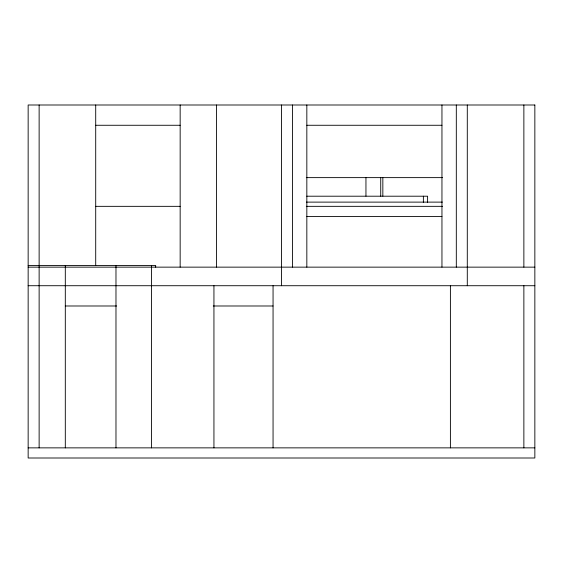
<?xml version="1.0" encoding="UTF-8"?>
<svg xmlns="http://www.w3.org/2000/svg" width="563" height="563" viewBox="0 0 563 563"><rect width="100%" height="100%" fill="white"/><g stroke="black" fill="none" stroke-linecap="round" stroke-linejoin="round"><path stroke-width="0.84" d="M95.71 125.267L180.16 125.267M306.835 125.267L441.955 125.267M306.3 177.626L442.49 177.626M306.793 196.206L427.599 196.206L427.599 202.335M306.413 202.117L442.377 202.117M95.71 206.339L180.16 206.339M306.3 206.339L442.49 206.339M306.835 216.474L441.955 216.474M28.15 265.454L155.669 265.454L155.669 267.207M28.15 267.144L534.85 267.144M28.15 285.722L534.85 285.722M65.308 305.99L116.654 305.99M213.236 305.99L273.055 305.99M28.15 447.866L534.85 447.866M523.871 104.999L523.871 267.144M523.871 285.722L523.871 447.866M467.29 104.999L467.29 285.722M456.311 104.999L456.311 267.144M450.4 285.722L450.4 447.866M441.955 104.999L441.955 267.144M423.376 196.206L423.376 202.335M382.84 177.746L382.84 196.149M380.729 177.746L380.729 196.149M365.95 177.746L365.95 196.149M306.835 104.999L306.835 267.144M292.478 104.999L292.478 267.144M281.5 104.999L281.5 285.722M273.055 285.722L273.055 447.866M216.474 104.999L216.474 267.144M213.94 285.722L213.94 447.866M180.16 104.999L180.16 267.144M151.447 265.454L151.447 447.866M115.978 265.454L115.978 447.866M95.71 104.999L95.71 265.405M65.308 265.454L65.308 447.866M39.129 104.999L39.129 447.866M534.85 104.999L28.15 104.999L28.15 458L534.85 458L534.85 104.999"/></g></svg>
